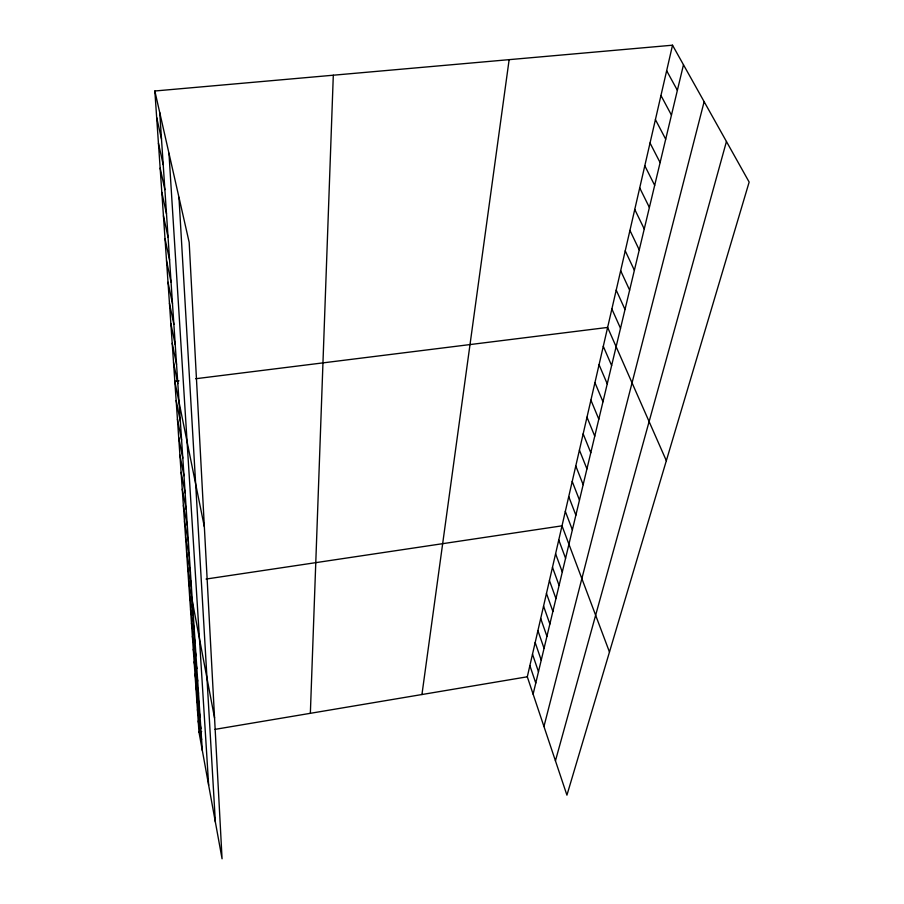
<?xml version="1.0" encoding="UTF-8"?>
<svg xmlns="http://www.w3.org/2000/svg" width="904" height="904" viewBox="0 0 904 904"><rect width="100%" height="100%" fill="white"/><g stroke="black" fill="none" stroke-linecap="round" stroke-linejoin="round"><path stroke-width="1.36" d="M310.354 713.324L333.305 75.213M421.942 694.532L509.144 59.653M672.519 45.2L749.156 182.077L566.932 795.147L527.303 676.791L672.519 45.2L154.844 90.999L198.97 732.07L222.068 858.8L189.173 242.317L154.844 90.999M533.111 694.17L683.481 64.772M543.948 726.511L704.137 101.677M555.44 760.829L726.443 141.51M198.97 732.07L201.648 731.618M215.062 729.358L527.303 676.791M191.298 581.261L188.62 581.667L214.553 717.945M206.067 579.057L562.005 525.834L609.477 652.021M179.003 380.81L174.822 381.33L204.349 526.772M195.716 378.731L607.635 327.429L666.338 460.701M666.655 70.727L677.379 90.31M660.96 95.508L671.457 115.113M655.423 119.599L665.694 139.193M650.032 143.001L660.112 162.596M644.801 165.76L654.677 185.343M639.716 187.896L649.388 207.457M634.755 209.445L644.247 228.983M629.941 230.407L639.252 249.922M625.24 250.837L634.382 270.296M620.664 270.725L629.636 290.15M616.212 290.105L625.014 309.496M611.872 308.998L620.517 328.333M603.284 346.311L611.624 365.532M599.058 364.719L607.251 383.872M594.934 382.652L602.979 401.749M590.911 400.144L598.81 419.173M586.99 417.207L594.753 436.157M583.159 433.852L590.798 452.734M579.419 450.102L586.933 468.905M575.78 465.967L583.159 484.691M572.209 481.459L579.475 500.104M568.729 496.59L575.882 515.167M565.328 511.381L572.368 529.868M558.762 539.959L565.576 558.288M555.587 553.779L562.299 572.017M552.48 567.294L559.09 585.442M549.44 580.515L555.949 598.584M546.468 593.453L552.886 611.432M543.553 606.109L549.881 624.009M540.705 618.505L546.931 636.314M537.914 630.653L544.061 648.371M535.179 642.541L541.236 660.18M532.501 654.191L538.479 671.74M529.868 665.604L535.767 683.062M156.674 117.52L161.5 139.046M158.437 143.227L163.217 164.743M160.155 168.144L164.878 189.648M161.816 192.326L166.494 213.807M163.432 215.796L168.054 237.243M165.003 238.588L169.579 259.99M166.528 260.725L171.048 282.082M168.008 282.24L172.483 303.552M169.443 303.168L173.884 324.412M170.845 323.508L175.24 344.695M172.212 343.305L176.551 364.414M173.534 362.572L177.839 383.612M176.144 400.528L180.359 421.411M177.433 419.219L181.602 440.011M178.687 437.4L182.811 458.113M179.907 455.107L183.987 475.73M181.094 472.363L185.139 492.895M182.246 489.177L186.247 509.607M183.376 505.562L187.343 525.891M184.472 521.54L188.405 541.778M185.546 537.123L189.433 557.259M186.597 552.333L190.439 572.368M187.614 567.181L191.433 587.103M189.591 595.815L193.332 615.545M190.541 609.635L194.247 629.263M191.467 623.15L195.14 642.654M192.382 636.348L196.01 655.75M193.264 649.253L196.869 668.553M194.134 661.864L197.705 681.062M194.981 674.203L198.518 693.3M195.818 686.283L199.321 705.267M196.631 698.103L200.1 716.974M197.422 709.663L200.869 728.432M198.202 720.985L201.615 739.653M159.725 112.525L202.349 750.636M168.958 153.217L208.654 785.237M178.958 197.287L215.355 821.996"/></g></svg>
